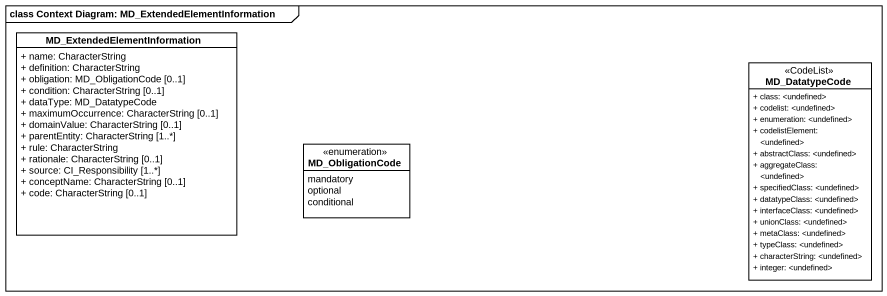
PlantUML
@startuml
mainframe class Context Diagram: MD_ExtendedElementInformation
hide circle
hide empty members
skinparam classAttributeIconSize 0
class "MD_ExtendedElementInformation" as MD_ExtendedElementInformatio #FFFFFF {
  + name: CharacterString
  + definition: CharacterString
  + obligation: MD_ObligationCode [0..1]
  + condition: CharacterString [0..1]
  + dataType: MD_DatatypeCode
  + maximumOccurrence: CharacterString [0..1]
  + domainValue: CharacterString [0..1]
  + parentEntity: CharacterString [1..*]
  + rule: CharacterString
  + rationale: CharacterString [0..1]
  + source: CI_Responsibility [1..*]
  + conceptName: CharacterString [0..1]
  + code: CharacterString [0..1]
}
class MD_DatatypeCode <<CodeList>> #FFFFFF {
  + class: <undefined>
  + codelist: <undefined>
  + enumeration: <undefined>
  + codelistElement: <undefined>
  + abstractClass: <undefined>
  + aggregateClass: <undefined>
  + specifiedClass: <undefined>
  + datatypeClass: <undefined>
  + interfaceClass: <undefined>
  + unionClass: <undefined>
  + metaClass: <undefined>
  + typeClass: <undefined>
  + characterString: <undefined>
  + integer: <undefined>
}
enum MD_ObligationCode #FFFFFF {
  mandatory
  optional
  conditional
}
@enduml
